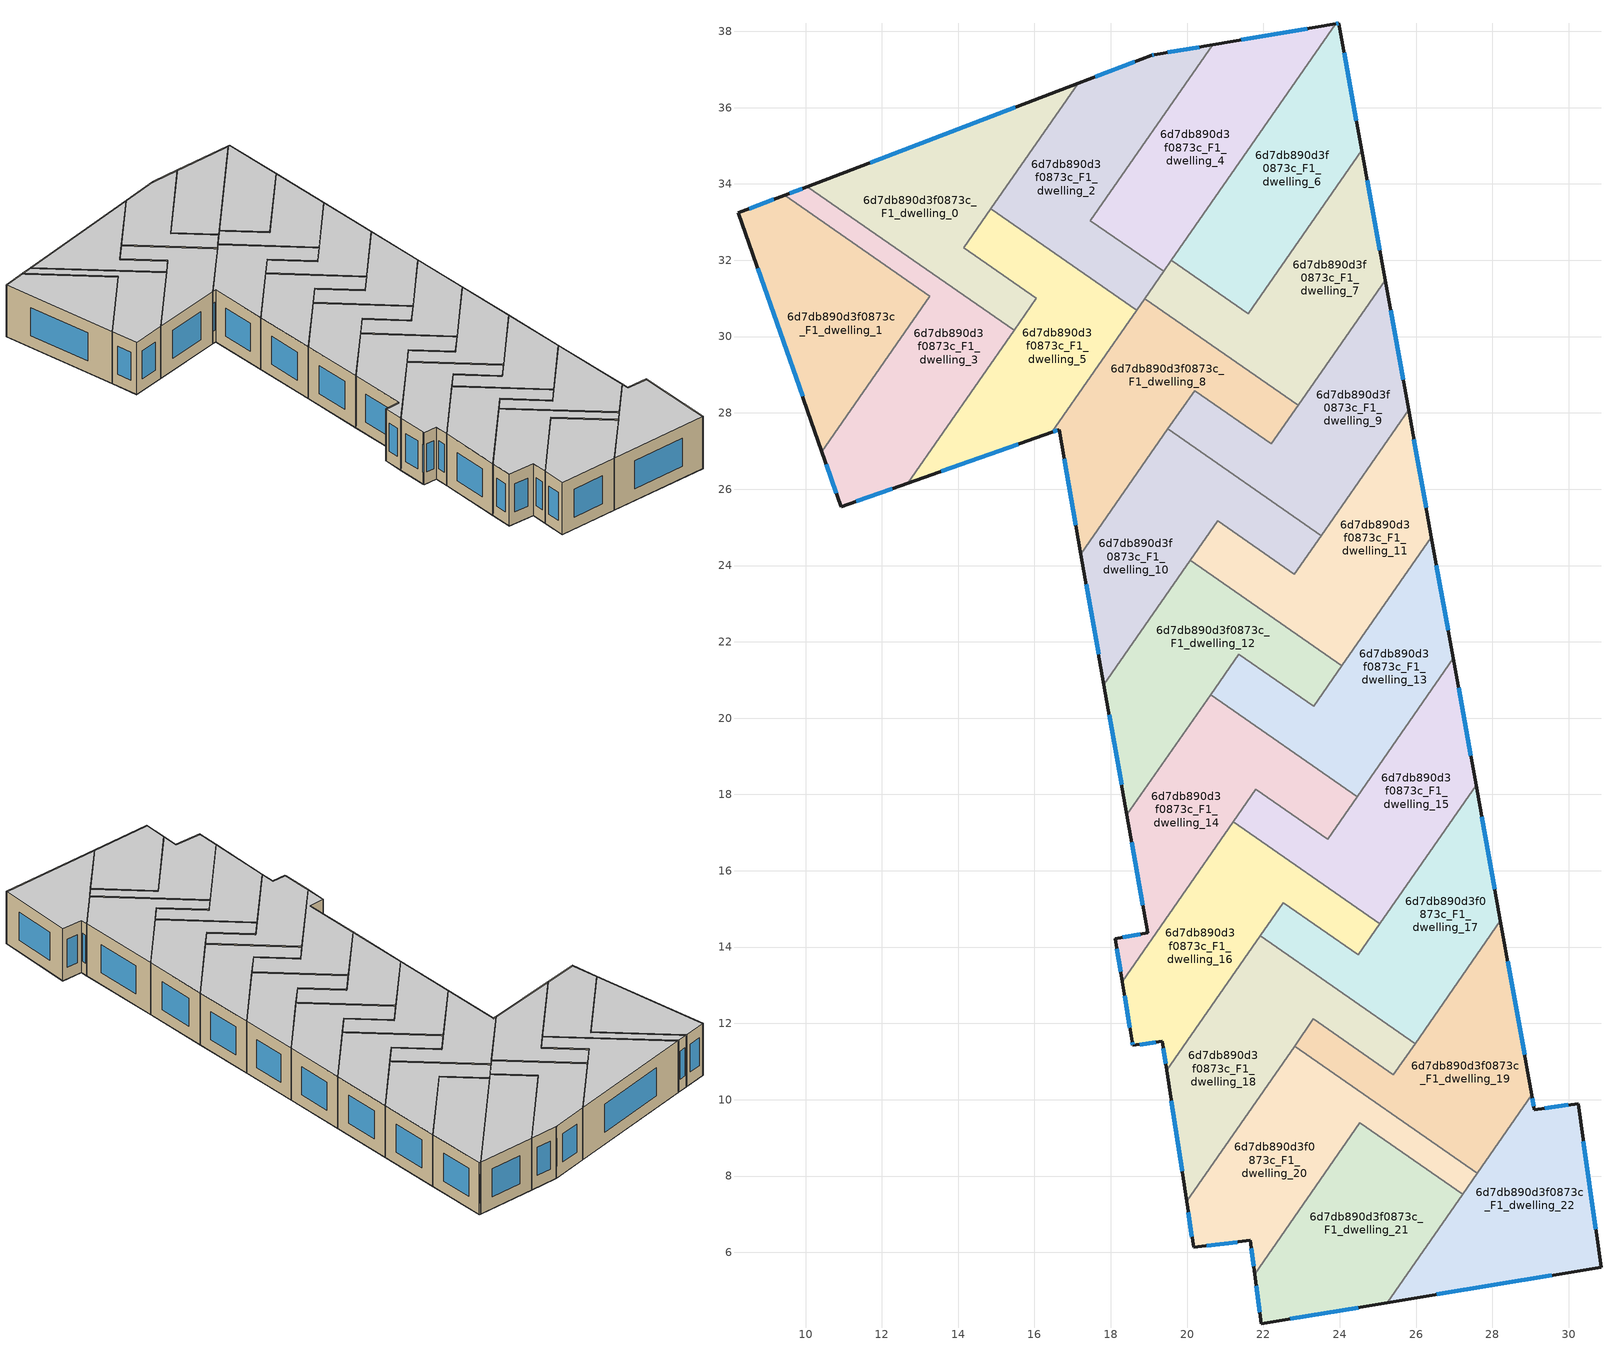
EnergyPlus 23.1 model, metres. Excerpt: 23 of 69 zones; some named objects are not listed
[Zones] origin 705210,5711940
6d7db890d3f0873c_F1_dwelling_0
 floor to 6d7db890d3f0873c_F0_dwelling_0 (EU_floor_Construction): 16.05,31 14.15,32.33 17.15,36.64 10.05,33.93 15.47,30.17 z3
 wall outside (EU_wall_Construction): 10.05,33.93 17.15,36.64 z3:6
 wall to 6d7db890d3f0873c_F1_dwelling_3 (EU_wall_Construction): 15.47,30.17 10.05,33.93 z3:6
 wall to 6d7db890d3f0873c_F1_dwelling_2 (EU_wall_Construction): 17.15,36.64 14.86,33.35 z3:6
 wall to 6d7db890d3f0873c_F1_dwelling_5 (EU_wall_Construction): 14.86,33.35 14.15,32.33 16.05,31 15.47,30.17 z3:6
 window (EU_Window_Construction): 11.69,34.56 15.5,36.01 z3.69:5.31
 ceiling to 6d7db890d3f0873c_F2_dwelling_0 (EU_floor_Construction): 17.15,36.64 14.15,32.33 16.05,31 15.47,30.17 10.05,33.93 z6
6d7db890d3f0873c_F1_dwelling_1
 floor to 6d7db890d3f0873c_F0_dwelling_1 (EU_floor_Construction): 10.43,26.98 13.26,31.05 9.45,33.7 8.24,33.24 z3
 wall outside (EU_wall_Construction): 10.43,26.98 8.24,33.24 9.45,33.7 z3:6
 wall to 6d7db890d3f0873c_F1_dwelling_3 (EU_wall_Construction): 9.45,33.7 13.26,31.05 10.43,26.98 z3:6
 window (EU_Window_Construction): 8.52,33.35 9.17,33.6 / 9.92,28.43 8.75,31.79 z3.69:5.31
 ceiling to 6d7db890d3f0873c_F2_dwelling_1 (EU_floor_Construction): 13.26,31.05 10.43,26.98 8.24,33.24 9.45,33.7 z6
6d7db890d3f0873c_F1_dwelling_10
 floor to 6d7db890d3f0873c_F0_dwelling_10 (EU_floor_Construction): 22.81,23.78 23.51,24.79 19.5,27.58 17.22,24.3 17.82,20.88 20.81,25.17 z3
 wall outside (EU_wall_Construction): 17.82,20.88 17.22,24.3 z3:6
 wall to 6d7db890d3f0873c_F1_dwelling_9 (EU_wall_Construction): 19.5,27.58 23.51,24.79 z3:6
 wall to 6d7db890d3f0873c_F1_dwelling_11 (EU_wall_Construction): 23.51,24.79 22.81,23.78 20.81,25.17 20.08,24.14 z3:6
 wall to 6d7db890d3f0873c_F1_dwelling_12 (EU_wall_Construction): 20.08,24.13 17.82,20.88 z3:6
 wall to 6d7db890d3f0873c_F1_dwelling_8 (EU_wall_Construction): 17.22,24.3 19.5,27.58 z3:6
 window (EU_Window_Construction): 17.68,21.67 17.36,23.51 z3.69:5.31
 ceiling to 6d7db890d3f0873c_F2_dwelling_10 (EU_floor_Construction): 23.51,24.79 22.81,23.78 20.81,25.17 17.82,20.88 17.22,24.3 19.5,27.58 z6
6d7db890d3f0873c_F1_dwelling_11
 floor to 6d7db890d3f0873c_F0_dwelling_11 (EU_floor_Construction): 24.06,21.37 26.4,24.75 25.8,28.08 22.81,23.78 20.81,25.17 20.08,24.13 z3
 wall outside (EU_wall_Construction): 25.8,28.08 26.4,24.75 z3:6
 wall to 6d7db890d3f0873c_F1_dwelling_12 (EU_wall_Construction): 24.06,21.37 20.08,24.13 z3:6
 wall to 6d7db890d3f0873c_F1_dwelling_13 (EU_wall_Construction): 26.4,24.75 24.06,21.37 z3:6
 wall to 6d7db890d3f0873c_F1_dwelling_9 (EU_wall_Construction): 23.51,24.79 25.8,28.08 z3:6
 window (EU_Window_Construction): 25.94,27.31 26.26,25.52 z3.69:5.31
 ceiling to 6d7db890d3f0873c_F2_dwelling_11 (EU_floor_Construction): 25.8,28.08 26.4,24.75 24.06,21.37 20.08,24.13 20.81,25.17 22.81,23.78 z6
6d7db890d3f0873c_F1_dwelling_12
 floor to 6d7db890d3f0873c_F0_dwelling_12 (EU_floor_Construction): 23.32,20.31 24.06,21.37 20.08,24.13 17.82,20.88 18.42,17.46 21.35,21.68 z3
 wall outside (EU_wall_Construction): 18.42,17.46 17.82,20.88 z3:6
 wall to 6d7db890d3f0873c_F1_dwelling_13 (EU_wall_Construction): 24.06,21.37 23.32,20.31 21.35,21.68 20.62,20.62 z3:6
 wall to 6d7db890d3f0873c_F1_dwelling_14 (EU_wall_Construction): 20.62,20.62 18.42,17.46 z3:6
 window (EU_Window_Construction): 18.28,18.25 17.96,20.09 z3.69:5.31
 ceiling to 6d7db890d3f0873c_F2_dwelling_12 (EU_floor_Construction): 24.06,21.37 23.32,20.31 21.35,21.68 18.42,17.46 17.82,20.88 20.08,24.13 z6
6d7db890d3f0873c_F1_dwelling_13
 floor to 6d7db890d3f0873c_F0_dwelling_13 (EU_floor_Construction): 24.46,17.95 26.97,21.57 26.4,24.75 23.32,20.31 21.35,21.68 20.61,20.62 z3
 wall outside (EU_wall_Construction): 26.4,24.75 26.97,21.57 z3:6
 wall to 6d7db890d3f0873c_F1_dwelling_14 (EU_wall_Construction): 24.46,17.95 20.61,20.62 z3:6
 wall to 6d7db890d3f0873c_F1_dwelling_15 (EU_wall_Construction): 26.97,21.57 24.46,17.95 z3:6
 window (EU_Window_Construction): 26.54,24.01 26.84,22.3 z3.69:5.31
 ceiling to 6d7db890d3f0873c_F2_dwelling_13 (EU_floor_Construction): 26.4,24.75 26.97,21.57 24.46,17.95 20.61,20.62 21.35,21.68 23.32,20.31 z6
6d7db890d3f0873c_F1_dwelling_14
 floor to 6d7db890d3f0873c_F0_dwelling_14 (EU_floor_Construction): 23.68,16.83 24.46,17.95 20.61,20.62 18.42,17.46 18.97,14.38 18.11,14.22 18.3,13.09 21.81,18.13 z3
 wall outside (EU_wall_Construction): 18.3,13.09 18.11,14.22 18.97,14.38 18.42,17.46 z3:6
 wall to 6d7db890d3f0873c_F1_dwelling_15 (EU_wall_Construction): 24.46,17.94 23.68,16.83 21.81,18.13 21.21,17.28 z3:6
 wall to 6d7db890d3f0873c_F1_dwelling_16 (EU_wall_Construction): 21.21,17.28 18.3,13.09 z3:6
 window (EU_Window_Construction): 18.26,13.35 18.16,13.96 / 18.31,14.26 18.77,14.34 / 18.84,15.09 18.55,16.75 z3.69:5.31
 ceiling to 6d7db890d3f0873c_F2_dwelling_14 (EU_floor_Construction): 24.46,17.95 23.68,16.83 21.81,18.13 18.3,13.09 18.11,14.22 18.97,14.38 18.42,17.46 20.61,20.62 z6
6d7db890d3f0873c_F1_dwelling_15
 floor to 6d7db890d3f0873c_F0_dwelling_15 (EU_floor_Construction): 25.05,14.61 27.57,18.24 26.97,21.57 23.68,16.83 21.81,18.13 21.21,17.28 z3
 wall outside (EU_wall_Construction): 26.97,21.57 27.57,18.24 z3:6
 wall to 6d7db890d3f0873c_F1_dwelling_16 (EU_wall_Construction): 25.05,14.61 21.21,17.28 z3:6
 wall to 6d7db890d3f0873c_F1_dwelling_17 (EU_wall_Construction): 27.57,18.24 25.05,14.61 z3:6
 window (EU_Window_Construction): 27.11,20.8 27.44,19.01 z3.69:5.31
 ceiling to 6d7db890d3f0873c_F2_dwelling_15 (EU_floor_Construction): 26.97,21.57 27.57,18.24 25.05,14.61 21.21,17.28 21.81,18.13 23.68,16.83 z6
6d7db890d3f0873c_F1_dwelling_16
 floor to 6d7db890d3f0873c_F0_dwelling_16 (EU_floor_Construction): 24.48,13.8 25.05,14.61 21.21,17.28 18.3,13.09 18.56,11.52 18.58,11.42 19.35,11.53 19.47,10.77 22.52,15.16 z3
 wall outside (EU_wall_Construction): 19.47,10.77 19.35,11.53 18.58,11.42 18.56,11.52 18.3,13.09 z3:6
 wall to 6d7db890d3f0873c_F1_dwelling_17 (EU_wall_Construction): 25.05,14.61 24.48,13.8 22.52,15.16 21.92,14.29 z3:6
 wall to 6d7db890d3f0873c_F1_dwelling_18 (EU_wall_Construction): 21.92,14.29 19.47,10.77 z3:6
 window (EU_Window_Construction): 18.5,11.89 18.36,12.73 / 19.44,10.95 19.38,11.35 / 19.18,11.5 18.76,11.45 / 18.58,11.44 18.57,11.5 z3.69:5.31
 ceiling to 6d7db890d3f0873c_F2_dwelling_16 (EU_floor_Construction): 25.05,14.61 24.48,13.8 22.52,15.16 19.47,10.77 19.35,11.53 18.58,11.42 18.56,11.52 18.3,13.09 21.21,17.28 z6
6d7db890d3f0873c_F1_dwelling_17
 floor to 6d7db890d3f0873c_F0_dwelling_17 (EU_floor_Construction): 25.97,11.47 28.21,14.69 27.57,18.24 24.48,13.8 22.52,15.16 21.92,14.29 z3
 wall outside (EU_wall_Construction): 27.57,18.24 28.21,14.69 z3:6
 wall to 6d7db890d3f0873c_F1_dwelling_18 (EU_wall_Construction): 25.97,11.47 21.92,14.29 z3:6
 wall to 6d7db890d3f0873c_F1_dwelling_19 (EU_wall_Construction): 28.21,14.69 25.97,11.47 z3:6
 window (EU_Window_Construction): 27.72,17.42 28.07,15.51 z3.69:5.31
 ceiling to 6d7db890d3f0873c_F2_dwelling_17 (EU_floor_Construction): 27.57,18.24 28.21,14.69 25.97,11.47 21.92,14.29 22.52,15.16 24.48,13.8 z6
6d7db890d3f0873c_F1_dwelling_18
 floor to 6d7db890d3f0873c_F0_dwelling_18 (EU_floor_Construction): 25.41,10.66 25.97,11.47 21.92,14.29 19.47,10.77 19.99,7.33 23.31,12.12 z3
 wall outside (EU_wall_Construction): 19.99,7.33 19.47,10.77 z3:6
 wall to 6d7db890d3f0873c_F1_dwelling_19 (EU_wall_Construction): 25.97,11.47 25.41,10.66 23.31,12.12 22.82,11.4 z3:6
 wall to 6d7db890d3f0873c_F1_dwelling_20 (EU_wall_Construction): 22.82,11.4 19.99,7.33 z3:6
 window (EU_Window_Construction): 19.87,8.13 19.59,9.97 z3.69:5.31
 ceiling to 6d7db890d3f0873c_F2_dwelling_18 (EU_floor_Construction): 25.97,11.47 25.41,10.66 23.31,12.12 19.99,7.33 19.47,10.77 21.92,14.29 z6
6d7db890d3f0873c_F1_dwelling_19
 floor to 6d7db890d3f0873c_F0_dwelling_19 (EU_floor_Construction): 27.61,8.07 29.04,10.13 28.21,14.69 25.41,10.66 23.31,12.12 22.82,11.4 z3
 wall outside (EU_wall_Construction): 28.21,14.69 29.04,10.13 z3:6
 wall to 6d7db890d3f0873c_F1_dwelling_20 (EU_wall_Construction): 27.61,8.07 22.82,11.4 z3:6
 wall to 6d7db890d3f0873c_F1_dwelling_22 (EU_wall_Construction): 29.04,10.13 27.61,8.07 z3:6
 window (EU_Window_Construction): 28.4,13.63 28.84,11.18 z3.69:5.31
 ceiling to 6d7db890d3f0873c_F2_dwelling_19 (EU_floor_Construction): 28.21,14.69 29.04,10.13 27.61,8.07 22.82,11.4 23.31,12.12 25.41,10.66 z6
6d7db890d3f0873c_F1_dwelling_2
 floor to 6d7db890d3f0873c_F0_dwelling_2 (EU_floor_Construction): 19.38,31.71 17.46,33.04 20.67,37.65 19.13,37.39 19.07,37.38 17.15,36.64 14.86,33.35 18.68,30.69 z3
 wall outside (EU_wall_Construction): 17.15,36.64 19.07,37.38 19.13,37.39 20.67,37.65 z3:6
 wall to 6d7db890d3f0873c_F1_dwelling_4 (EU_wall_Construction): 20.67,37.65 17.46,33.04 19.38,31.71 z3:6
 wall to 6d7db890d3f0873c_F1_dwelling_5 (EU_wall_Construction): 18.68,30.69 14.86,33.35 z3:6
 wall to 6d7db890d3f0873c_F1_dwelling_7 (EU_wall_Construction): 19.38,31.71 18.89,30.99 z3:6
 wall to 6d7db890d3f0873c_F1_dwelling_8 (EU_wall_Construction): 18.89,30.99 18.68,30.69 z3:6
 window (EU_Window_Construction): 19.09,37.38 19.12,37.38 / 19.49,37.45 20.31,37.59 / 17.59,36.81 18.63,37.21 z3.69:5.31
 ceiling to 6d7db890d3f0873c_F2_dwelling_2 (EU_floor_Construction): 20.67,37.65 17.46,33.04 19.38,31.71 18.68,30.69 14.86,33.35 17.15,36.64 19.07,37.38 19.13,37.39 z6
6d7db890d3f0873c_F1_dwelling_20
 floor to 6d7db890d3f0873c_F0_dwelling_20 (EU_floor_Construction): 27.22,7.52 27.61,8.07 22.82,11.4 19.99,7.33 20.17,6.13 21.66,6.31 21.77,5.43 24.53,9.39 z3
 wall outside (EU_wall_Construction): 21.77,5.43 21.66,6.31 20.17,6.13 19.99,7.33 z3:6
 wall to 6d7db890d3f0873c_F1_dwelling_21 (EU_wall_Construction): 27.22,7.52 24.53,9.39 21.77,5.43 z3:6
 wall to 6d7db890d3f0873c_F1_dwelling_22 (EU_wall_Construction): 27.61,8.07 27.22,7.52 z3:6
 window (EU_Window_Construction): 20.13,6.41 20.03,7.05 / 21.75,5.63 21.68,6.11 / 21.31,6.27 20.51,6.17 z3.69:5.31
 ceiling to 6d7db890d3f0873c_F2_dwelling_20 (EU_floor_Construction): 27.61,8.07 27.22,7.52 24.53,9.39 21.77,5.43 21.66,6.31 20.17,6.13 19.99,7.33 22.82,11.4 z6
6d7db890d3f0873c_F1_dwelling_21
 floor to 6d7db890d3f0873c_F0_dwelling_21 (EU_floor_Construction): 25.25,4.68 27.22,7.52 24.53,9.39 21.77,5.43 21.94,4.13 z3
 wall outside (EU_wall_Construction): 25.25,4.68 21.94,4.13 21.77,5.43 z3:6
 wall to 6d7db890d3f0873c_F1_dwelling_22 (EU_wall_Construction): 27.22,7.52 25.25,4.68 z3:6
 window (EU_Window_Construction): 21.9,4.43 21.81,5.13 / 24.48,4.55 22.71,4.26 z3.69:5.31
 ceiling to 6d7db890d3f0873c_F2_dwelling_21 (EU_floor_Construction): 27.22,7.52 25.25,4.68 21.94,4.13 21.77,5.43 24.53,9.39 z6
6d7db890d3f0873c_F1_dwelling_22
 floor to 6d7db890d3f0873c_F0_dwelling_22 (EU_floor_Construction): 30.85,5.61 30.25,9.9 29.1,9.74 29.04,10.13 25.25,4.68 z3
 wall outside (EU_wall_Construction): 29.04,10.13 29.1,9.74 30.25,9.9 30.85,5.61 25.25,4.68 z3:6
 window (EU_Window_Construction): 29.55,5.4 26.54,4.9 / 29.05,10.04 29.09,9.83 / 29.37,9.78 29.99,9.86 / 30.39,8.91 30.71,6.61 z3.69:5.31
 ceiling to 6d7db890d3f0873c_F2_dwelling_22 (EU_floor_Construction): 30.25,9.9 30.85,5.61 25.25,4.68 29.04,10.13 29.1,9.74 z6
6d7db890d3f0873c_F1_dwelling_3
 floor to 6d7db890d3f0873c_F0_dwelling_3 (EU_floor_Construction): 12.68,26.16 15.47,30.17 10.05,33.93 9.45,33.7 13.26,31.05 10.43,26.98 10.92,25.57 10.93,25.54 z3
 wall outside (EU_wall_Construction): 12.68,26.16 10.93,25.54 10.92,25.57 10.43,26.98 / 9.45,33.7 10.05,33.93 z3:6
 wall to 6d7db890d3f0873c_F1_dwelling_5 (EU_wall_Construction): 15.47,30.17 12.68,26.16 z3:6
 window (EU_Window_Construction): 12.28,26.02 11.34,25.69 / 10.81,25.9 10.54,26.66 / 9.59,33.76 9.91,33.88 z3.69:5.31
 ceiling to 6d7db890d3f0873c_F2_dwelling_3 (EU_floor_Construction): 13.26,31.05 9.45,33.7 10.05,33.93 15.47,30.17 12.68,26.16 10.93,25.54 10.92,25.57 10.43,26.98 z6
6d7db890d3f0873c_F1_dwelling_4
 floor to 6d7db890d3f0873c_F0_dwelling_4 (EU_floor_Construction): 19.38,31.71 23.9,38.2 20.67,37.65 17.46,33.04 z3
 wall outside (EU_wall_Construction): 20.67,37.65 23.9,38.2 z3:6
 wall to 6d7db890d3f0873c_F1_dwelling_6 (EU_wall_Construction): 23.9,38.2 19.58,32 z3:6
 wall to 6d7db890d3f0873c_F1_dwelling_7 (EU_wall_Construction): 19.58,32 19.38,31.71 z3:6
 window (EU_Window_Construction): 21.41,37.78 23.15,38.07 z3.69:5.31
 ceiling to 6d7db890d3f0873c_F2_dwelling_4 (EU_floor_Construction): 23.9,38.2 19.38,31.71 17.46,33.04 20.67,37.65 z6
6d7db890d3f0873c_F1_dwelling_5
 floor to 6d7db890d3f0873c_F0_dwelling_5 (EU_floor_Construction): 16.45,27.49 18.68,30.69 14.86,33.35 14.15,32.33 16.05,31 12.68,26.16 z3
 wall outside (EU_wall_Construction): 16.45,27.49 12.68,26.16 z3:6
 wall to 6d7db890d3f0873c_F1_dwelling_8 (EU_wall_Construction): 18.68,30.69 16.45,27.49 z3:6
 window (EU_Window_Construction): 15.58,27.18 13.55,26.47 z3.69:5.31
 ceiling to 6d7db890d3f0873c_F2_dwelling_5 (EU_floor_Construction): 18.68,30.69 16.45,27.49 12.68,26.16 16.05,31 14.15,32.33 14.86,33.35 z6
6d7db890d3f0873c_F1_dwelling_6
 floor to 6d7db890d3f0873c_F0_dwelling_6 (EU_floor_Construction): 21.6,30.6 24.58,34.89 23.98,38.21 23.9,38.2 19.58,32 z3
 wall outside (EU_wall_Construction): 23.9,38.2 23.98,38.21 24.58,34.89 z3:6
 wall to 6d7db890d3f0873c_F1_dwelling_7 (EU_wall_Construction): 24.58,34.89 21.6,30.6 19.58,32 z3:6
 window (EU_Window_Construction): 24.12,37.44 24.44,35.66 / 23.91,38.2 23.96,38.21 z3.69:5.31
 ceiling to 6d7db890d3f0873c_F2_dwelling_6 (EU_floor_Construction): 23.98,38.21 24.58,34.89 21.6,30.6 19.58,32 23.9,38.2 z6
6d7db890d3f0873c_F1_dwelling_7
 floor to 6d7db890d3f0873c_F0_dwelling_7 (EU_floor_Construction): 22.91,28.2 25.19,31.48 24.58,34.89 21.6,30.6 19.58,32 18.89,30.99 z3
 wall outside (EU_wall_Construction): 24.58,34.89 25.19,31.48 z3:6
 wall to 6d7db890d3f0873c_F1_dwelling_8 (EU_wall_Construction): 22.91,28.2 18.89,30.99 z3:6
 wall to 6d7db890d3f0873c_F1_dwelling_9 (EU_wall_Construction): 25.19,31.48 22.91,28.2 z3:6
 window (EU_Window_Construction): 24.72,34.1 25.05,32.27 z3.69:5.31
 ceiling to 6d7db890d3f0873c_F2_dwelling_7 (EU_floor_Construction): 24.58,34.89 25.19,31.48 22.91,28.2 18.89,30.99 19.58,32 21.6,30.6 z6
6d7db890d3f0873c_F1_dwelling_8
 floor to 6d7db890d3f0873c_F0_dwelling_8 (EU_floor_Construction): 22.21,27.19 22.91,28.2 18.89,30.99 16.45,27.49 16.64,27.56 17.22,24.3 20.2,28.58 z3
 wall outside (EU_wall_Construction): 17.22,24.3 16.64,27.56 16.45,27.49 z3:6
 wall to 6d7db890d3f0873c_F1_dwelling_9 (EU_wall_Construction): 22.91,28.19 22.21,27.19 20.2,28.58 19.5,27.58 z3:6
 window (EU_Window_Construction): 17.08,25.05 16.78,26.8 / 16.6,27.54 16.5,27.5 z3.69:5.31
 ceiling to 6d7db890d3f0873c_F2_dwelling_8 (EU_floor_Construction): 22.91,28.2 22.21,27.19 20.2,28.58 17.22,24.3 16.64,27.56 16.45,27.49 18.89,30.99 z6
6d7db890d3f0873c_F1_dwelling_9
 floor to 6d7db890d3f0873c_F0_dwelling_9 (EU_floor_Construction): 23.51,24.79 25.8,28.08 25.19,31.48 22.21,27.19 20.2,28.58 19.5,27.58 z3
 wall outside (EU_wall_Construction): 25.19,31.48 25.8,28.08 z3:6
 window (EU_Window_Construction): 25.33,30.69 25.66,28.87 z3.69:5.31
 ceiling to 6d7db890d3f0873c_F2_dwelling_9 (EU_floor_Construction): 25.19,31.48 25.8,28.08 23.51,24.79 19.5,27.58 20.2,28.58 22.21,27.19 z6
[Building]
EU S2 Campaign: North Axis=0; Terrain=City; Solar Distribution=FullExterior
[Site:Location]
London: Latitude=51.5; Longitude=-0.5; Time Zone=0; Elevation=25
[SizingPeriod:WeatherFileDays]
AnnualSizingPeriod: Begin Month=1; Begin Day of Month=1; End Month=12; End Day of Month=31; Day of Week for Start Day=Monday; Use Weather File Daylight Saving Period=No; Use Weather File Rain and Snow Indicators=No
[MATERIAL]
EU_InternalMass_Material: Roughness=MediumRough; Thickness=0.1; Conductivity=1; Density=1800; Specific Heat=900; Thermal Absorptance=0.9; Solar Absorptance=0.7; Visible Absorptance=0.7
[MATERIAL:NOMASS] Roughness=MediumRough; Thermal Absorptance=0.9; Solar Absorptance=0.7; Visible Absorptance=0.7
Name | Thermal Resistance
EU_wall_NoMass | 0.635353
EU_floor_NoMass | 1.96382
[WINDOWMATERIAL:SIMPLEGLAZINGSYSTEM]
EU_Window_SimpleGlazing: UFactor=2.96269; Solar Heat Gain Coefficient=0.76; Visible Transmittance=0.76
[CONSTRUCTION]
EU_wall_Construction: EU_wall_NoMass
EU_floor_Construction: EU_floor_NoMass
EU_InternalMass_Construction: EU_InternalMass_Material
EU_Window_Construction: EU_Window_SimpleGlazing
[ZONE] Type=1; Multiplier=1; Ceiling Height=autocalculate; Floor Area=autocalculate; Part of Total Floor Area=Yes
Name | Volume
6d7db890d3f0873c_F1_dwelling_0; 6d7db890d3f0873c_F1_dwelling_4 | 47.3708
6d7db890d3f0873c_F1_dwelling_1; 6d7db890d3f0873c_F1_dwelling_7 | 47.3687
6d7db890d3f0873c_F1_dwelling_10 | 47.384
6d7db890d3f0873c_F1_dwelling_11 | 47.3767
6d7db890d3f0873c_F1_dwelling_12 | 47.3723
6d7db890d3f0873c_F1_dwelling_13 | 47.3672
6d7db890d3f0873c_F1_dwelling_14 | 47.376
6d7db890d3f0873c_F1_dwelling_15 | 47.3936
6d7db890d3f0873c_F1_dwelling_16 | 47.3716
6d7db890d3f0873c_F1_dwelling_17; 6d7db890d3f0873c_F1_dwelling_19; 6d7db890d3f0873c_F1_dwelling_3 | 47.3804
6d7db890d3f0873c_F1_dwelling_18 | 47.3628
6d7db890d3f0873c_F1_dwelling_2 | 47.3796
6d7db890d3f0873c_F1_dwelling_20 | 47.3752
6d7db890d3f0873c_F1_dwelling_21 | 47.3701
6d7db890d3f0873c_F1_dwelling_22 | 47.3694
6d7db890d3f0873c_F1_dwelling_5 | 47.3782
6d7db890d3f0873c_F1_dwelling_6 | 47.3862
6d7db890d3f0873c_F1_dwelling_8 | 47.3745
6d7db890d3f0873c_F1_dwelling_9 | 47.3657
[INTERNALMASS] Construction=EU_InternalMass_Construction
Name | Zone or ZoneList | Surface Area
6d7db890d3f0873c_F1_dwelling_0_EU_InternalMass | 6d7db890d3f0873c_F1_dwelling_0 | 15.7893
6d7db890d3f0873c_F1_dwelling_1_EU_InternalMass | 6d7db890d3f0873c_F1_dwelling_1 | 15.7916
6d7db890d3f0873c_F1_dwelling_2_EU_InternalMass | 6d7db890d3f0873c_F1_dwelling_2 | 15.793
6d7db890d3f0873c_F1_dwelling_3_EU_InternalMass | 6d7db890d3f0873c_F1_dwelling_3 | 15.7938
6d7db890d3f0873c_F1_dwelling_4_EU_InternalMass | 6d7db890d3f0873c_F1_dwelling_4 | 15.7908
6d7db890d3f0873c_F1_dwelling_5_EU_InternalMass | 6d7db890d3f0873c_F1_dwelling_5 | 15.7927
6d7db890d3f0873c_F1_dwelling_6_EU_InternalMass | 6d7db890d3f0873c_F1_dwelling_6 | 15.7952
6d7db890d3f0873c_F1_dwelling_7_EU_InternalMass | 6d7db890d3f0873c_F1_dwelling_7 | 15.7884
6d7db890d3f0873c_F1_dwelling_8_EU_InternalMass | 6d7db890d3f0873c_F1_dwelling_8 | 15.7917
6d7db890d3f0873c_F1_dwelling_9_EU_InternalMass | 6d7db890d3f0873c_F1_dwelling_9 | 15.7884
6d7db890d3f0873c_F1_dwelling_10_EU_InternalMass | 6d7db890d3f0873c_F1_dwelling_10 | 15.7955
6d7db890d3f0873c_F1_dwelling_11_EU_InternalMass | 6d7db890d3f0873c_F1_dwelling_11 | 15.7928
6d7db890d3f0873c_F1_dwelling_12_EU_InternalMass | 6d7db890d3f0873c_F1_dwelling_12 | 15.7924
6d7db890d3f0873c_F1_dwelling_13_EU_InternalMass | 6d7db890d3f0873c_F1_dwelling_13 | 15.7906
6d7db890d3f0873c_F1_dwelling_14_EU_InternalMass | 6d7db890d3f0873c_F1_dwelling_14 | 15.7917
6d7db890d3f0873c_F1_dwelling_15_EU_InternalMass | 6d7db890d3f0873c_F1_dwelling_15 | 15.7973
6d7db890d3f0873c_F1_dwelling_16_EU_InternalMass | 6d7db890d3f0873c_F1_dwelling_16 | 15.7906
6d7db890d3f0873c_F1_dwelling_17_EU_InternalMass | 6d7db890d3f0873c_F1_dwelling_17 | 15.7934
6d7db890d3f0873c_F1_dwelling_18_EU_InternalMass | 6d7db890d3f0873c_F1_dwelling_18 | 15.7897
6d7db890d3f0873c_F1_dwelling_19_EU_InternalMass | 6d7db890d3f0873c_F1_dwelling_19 | 15.7941
6d7db890d3f0873c_F1_dwelling_20_EU_InternalMass | 6d7db890d3f0873c_F1_dwelling_20 | 15.7919
6d7db890d3f0873c_F1_dwelling_21_EU_InternalMass | 6d7db890d3f0873c_F1_dwelling_21 | 15.7893
6d7db890d3f0873c_F1_dwelling_22_EU_InternalMass | 6d7db890d3f0873c_F1_dwelling_22 | 15.7899
[OTHEREQUIPMENT] Fuel Type=Electricity; Design Level Calculation Method=Watts/Area; Power per Zone Floor Area=1; Fraction Latent=0; Fraction Radiant=0; Fraction Lost=0; Carbon Dioxide Generation Rate=0; EndUse Subcategory=EU_Step8_InternalGains
Name | Zone or ZoneList or Space or SpaceList | Schedule
EU_Step8_InternalGain_6d7db890d3f0873c_F1_dwelling_0_f000 | 6d7db890d3f0873c_F1_dwelling_0 | EU_Step8_GainSchedule_6d7db890d3f0873c_F1_dwelling_0_f000
EU_Step8_InternalGain_6d7db890d3f0873c_F1_dwelling_1_f000 | 6d7db890d3f0873c_F1_dwelling_1 | EU_Step8_GainSchedule_6d7db890d3f0873c_F1_dwelling_1_f000
EU_Step8_InternalGain_6d7db890d3f0873c_F1_dwelling_2_f000 | 6d7db890d3f0873c_F1_dwelling_2 | EU_Step8_GainSchedule_6d7db890d3f0873c_F1_dwelling_2_f000
EU_Step8_InternalGain_6d7db890d3f0873c_F1_dwelling_3_f000 | 6d7db890d3f0873c_F1_dwelling_3 | EU_Step8_GainSchedule_6d7db890d3f0873c_F1_dwelling_3_f000
EU_Step8_InternalGain_6d7db890d3f0873c_F1_dwelling_4_f000 | 6d7db890d3f0873c_F1_dwelling_4 | EU_Step8_GainSchedule_6d7db890d3f0873c_F1_dwelling_4_f000
EU_Step8_InternalGain_6d7db890d3f0873c_F1_dwelling_5_f000 | 6d7db890d3f0873c_F1_dwelling_5 | EU_Step8_GainSchedule_6d7db890d3f0873c_F1_dwelling_5_f000
EU_Step8_InternalGain_6d7db890d3f0873c_F1_dwelling_6_f000 | 6d7db890d3f0873c_F1_dwelling_6 | EU_Step8_GainSchedule_6d7db890d3f0873c_F1_dwelling_6_f000
EU_Step8_InternalGain_6d7db890d3f0873c_F1_dwelling_7_f000 | 6d7db890d3f0873c_F1_dwelling_7 | EU_Step8_GainSchedule_6d7db890d3f0873c_F1_dwelling_7_f000
EU_Step8_InternalGain_6d7db890d3f0873c_F1_dwelling_8_f000 | 6d7db890d3f0873c_F1_dwelling_8 | EU_Step8_GainSchedule_6d7db890d3f0873c_F1_dwelling_8_f000
EU_Step8_InternalGain_6d7db890d3f0873c_F1_dwelling_9_f000 | 6d7db890d3f0873c_F1_dwelling_9 | EU_Step8_GainSchedule_6d7db890d3f0873c_F1_dwelling_9_f000
EU_Step8_InternalGain_6d7db890d3f0873c_F1_dwelling_10_f000 | 6d7db890d3f0873c_F1_dwelling_10 | EU_Step8_GainSchedule_6d7db890d3f0873c_F1_dwelling_10_f000
EU_Step8_InternalGain_6d7db890d3f0873c_F1_dwelling_11_f000 | 6d7db890d3f0873c_F1_dwelling_11 | EU_Step8_GainSchedule_6d7db890d3f0873c_F1_dwelling_11_f000
EU_Step8_InternalGain_6d7db890d3f0873c_F1_dwelling_12_f000 | 6d7db890d3f0873c_F1_dwelling_12 | EU_Step8_GainSchedule_6d7db890d3f0873c_F1_dwelling_12_f000
EU_Step8_InternalGain_6d7db890d3f0873c_F1_dwelling_13_f000 | 6d7db890d3f0873c_F1_dwelling_13 | EU_Step8_GainSchedule_6d7db890d3f0873c_F1_dwelling_13_f000
EU_Step8_InternalGain_6d7db890d3f0873c_F1_dwelling_14_f000 | 6d7db890d3f0873c_F1_dwelling_14 | EU_Step8_GainSchedule_6d7db890d3f0873c_F1_dwelling_14_f000
EU_Step8_InternalGain_6d7db890d3f0873c_F1_dwelling_15_f000 | 6d7db890d3f0873c_F1_dwelling_15 | EU_Step8_GainSchedule_6d7db890d3f0873c_F1_dwelling_15_f000
EU_Step8_InternalGain_6d7db890d3f0873c_F1_dwelling_16_f000 | 6d7db890d3f0873c_F1_dwelling_16 | EU_Step8_GainSchedule_6d7db890d3f0873c_F1_dwelling_16_f000
EU_Step8_InternalGain_6d7db890d3f0873c_F1_dwelling_17_f000 | 6d7db890d3f0873c_F1_dwelling_17 | EU_Step8_GainSchedule_6d7db890d3f0873c_F1_dwelling_17_f000
EU_Step8_InternalGain_6d7db890d3f0873c_F1_dwelling_18_f000 | 6d7db890d3f0873c_F1_dwelling_18 | EU_Step8_GainSchedule_6d7db890d3f0873c_F1_dwelling_18_f000
EU_Step8_InternalGain_6d7db890d3f0873c_F1_dwelling_19_f000 | 6d7db890d3f0873c_F1_dwelling_19 | EU_Step8_GainSchedule_6d7db890d3f0873c_F1_dwelling_19_f000
EU_Step8_InternalGain_6d7db890d3f0873c_F1_dwelling_20_f000 | 6d7db890d3f0873c_F1_dwelling_20 | EU_Step8_GainSchedule_6d7db890d3f0873c_F1_dwelling_20_f000
EU_Step8_InternalGain_6d7db890d3f0873c_F1_dwelling_21_f000 | 6d7db890d3f0873c_F1_dwelling_21 | EU_Step8_GainSchedule_6d7db890d3f0873c_F1_dwelling_21_f000
EU_Step8_InternalGain_6d7db890d3f0873c_F1_dwelling_22_f000 | 6d7db890d3f0873c_F1_dwelling_22 | EU_Step8_GainSchedule_6d7db890d3f0873c_F1_dwelling_22_f000
[ZONEVENTILATION:DESIGNFLOWRATE] Schedule=EU_AlwaysOn; Design Flow Rate Calculation Method=AirChanges/Hour; Air Changes per Hour=0.555504; Ventilation Type=Natural; Fan Pressure Rise=0; Fan Total Efficiency=1; Constant Term Coefficient=1; Temperature Term Coefficient=0; Velocity Term Coefficient=0; Velocity Squared Term Coefficient=0; Minimum Indoor Temperature=-100; Maximum Indoor Temperature=100; Delta Temperature=-100; Minimum Outdoor Temperature=-100; Maximum Outdoor Temperature=100; Maximum Wind Speed=40
Name | Zone or ZoneList or Space or SpaceList
EU_ConstantAir_6d7db890d3f0873c_F1_dwelling_0 | 6d7db890d3f0873c_F1_dwelling_0
EU_ConstantAir_6d7db890d3f0873c_F1_dwelling_1 | 6d7db890d3f0873c_F1_dwelling_1
EU_ConstantAir_6d7db890d3f0873c_F1_dwelling_2 | 6d7db890d3f0873c_F1_dwelling_2
EU_ConstantAir_6d7db890d3f0873c_F1_dwelling_3 | 6d7db890d3f0873c_F1_dwelling_3
EU_ConstantAir_6d7db890d3f0873c_F1_dwelling_4 | 6d7db890d3f0873c_F1_dwelling_4
EU_ConstantAir_6d7db890d3f0873c_F1_dwelling_5 | 6d7db890d3f0873c_F1_dwelling_5
EU_ConstantAir_6d7db890d3f0873c_F1_dwelling_6 | 6d7db890d3f0873c_F1_dwelling_6
EU_ConstantAir_6d7db890d3f0873c_F1_dwelling_7 | 6d7db890d3f0873c_F1_dwelling_7
EU_ConstantAir_6d7db890d3f0873c_F1_dwelling_8 | 6d7db890d3f0873c_F1_dwelling_8
EU_ConstantAir_6d7db890d3f0873c_F1_dwelling_9 | 6d7db890d3f0873c_F1_dwelling_9
EU_ConstantAir_6d7db890d3f0873c_F1_dwelling_10 | 6d7db890d3f0873c_F1_dwelling_10
EU_ConstantAir_6d7db890d3f0873c_F1_dwelling_11 | 6d7db890d3f0873c_F1_dwelling_11
EU_ConstantAir_6d7db890d3f0873c_F1_dwelling_12 | 6d7db890d3f0873c_F1_dwelling_12
EU_ConstantAir_6d7db890d3f0873c_F1_dwelling_13 | 6d7db890d3f0873c_F1_dwelling_13
EU_ConstantAir_6d7db890d3f0873c_F1_dwelling_14 | 6d7db890d3f0873c_F1_dwelling_14
EU_ConstantAir_6d7db890d3f0873c_F1_dwelling_15 | 6d7db890d3f0873c_F1_dwelling_15
EU_ConstantAir_6d7db890d3f0873c_F1_dwelling_16 | 6d7db890d3f0873c_F1_dwelling_16
EU_ConstantAir_6d7db890d3f0873c_F1_dwelling_17 | 6d7db890d3f0873c_F1_dwelling_17
EU_ConstantAir_6d7db890d3f0873c_F1_dwelling_18 | 6d7db890d3f0873c_F1_dwelling_18
EU_ConstantAir_6d7db890d3f0873c_F1_dwelling_19 | 6d7db890d3f0873c_F1_dwelling_19
EU_ConstantAir_6d7db890d3f0873c_F1_dwelling_20 | 6d7db890d3f0873c_F1_dwelling_20
EU_ConstantAir_6d7db890d3f0873c_F1_dwelling_21 | 6d7db890d3f0873c_F1_dwelling_21
EU_ConstantAir_6d7db890d3f0873c_F1_dwelling_22 | 6d7db890d3f0873c_F1_dwelling_22
[HVACTEMPLATE:ZONE:IDEALLOADSAIRSYSTEM] System Availability Schedule=EU_AlwaysOn; Maximum Heating Supply Air Temperature=50; Minimum Cooling Supply Air Temperature=13; Maximum Heating Supply Air Humidity Ratio=0.0156; Minimum Cooling Supply Air Humidity Ratio=0.0077; Heating Limit=NoLimit; Cooling Limit=NoLimit; Heating Availability Schedule=EU_AlwaysOn; Cooling Availability Schedule=EU_CoolingOff; Dehumidification Control Type=ConstantSensibleHeatRatio; Cooling Sensible Heat Ratio=0.7; Dehumidification Setpoint=60; Humidification Control Type=None; Humidification Setpoint=30; Outdoor Air Method=None; Outdoor Air Flow Rate per Person=0.00944; Outdoor Air Flow Rate per Zone Floor Area=0; Outdoor Air Flow Rate per Zone=0; Demand Controlled Ventilation Type=None; Outdoor Air Economizer Type=NoEconomizer; Heat Recovery Type=None; Sensible Heat Recovery Effectiveness=0.7; Latent Heat Recovery Effectiveness=0.65
Name | Template Thermostat
6d7db890d3f0873c_F1_dwelling_0 | EU_HeatOnly_6d7db890d3f0873c_F1_dwelling_0
6d7db890d3f0873c_F1_dwelling_1 | EU_HeatOnly_6d7db890d3f0873c_F1_dwelling_1
6d7db890d3f0873c_F1_dwelling_2 | EU_HeatOnly_6d7db890d3f0873c_F1_dwelling_2
6d7db890d3f0873c_F1_dwelling_3 | EU_HeatOnly_6d7db890d3f0873c_F1_dwelling_3
6d7db890d3f0873c_F1_dwelling_4 | EU_HeatOnly_6d7db890d3f0873c_F1_dwelling_4
6d7db890d3f0873c_F1_dwelling_5 | EU_HeatOnly_6d7db890d3f0873c_F1_dwelling_5
6d7db890d3f0873c_F1_dwelling_6 | EU_HeatOnly_6d7db890d3f0873c_F1_dwelling_6
6d7db890d3f0873c_F1_dwelling_7 | EU_HeatOnly_6d7db890d3f0873c_F1_dwelling_7
6d7db890d3f0873c_F1_dwelling_8 | EU_HeatOnly_6d7db890d3f0873c_F1_dwelling_8
6d7db890d3f0873c_F1_dwelling_9 | EU_HeatOnly_6d7db890d3f0873c_F1_dwelling_9
6d7db890d3f0873c_F1_dwelling_10 | EU_HeatOnly_6d7db890d3f0873c_F1_dwelling_10
6d7db890d3f0873c_F1_dwelling_11 | EU_HeatOnly_6d7db890d3f0873c_F1_dwelling_11
6d7db890d3f0873c_F1_dwelling_12 | EU_HeatOnly_6d7db890d3f0873c_F1_dwelling_12
6d7db890d3f0873c_F1_dwelling_13 | EU_HeatOnly_6d7db890d3f0873c_F1_dwelling_13
6d7db890d3f0873c_F1_dwelling_14 | EU_HeatOnly_6d7db890d3f0873c_F1_dwelling_14
6d7db890d3f0873c_F1_dwelling_15 | EU_HeatOnly_6d7db890d3f0873c_F1_dwelling_15
6d7db890d3f0873c_F1_dwelling_16 | EU_HeatOnly_6d7db890d3f0873c_F1_dwelling_16
6d7db890d3f0873c_F1_dwelling_17 | EU_HeatOnly_6d7db890d3f0873c_F1_dwelling_17
6d7db890d3f0873c_F1_dwelling_18 | EU_HeatOnly_6d7db890d3f0873c_F1_dwelling_18
6d7db890d3f0873c_F1_dwelling_19 | EU_HeatOnly_6d7db890d3f0873c_F1_dwelling_19
6d7db890d3f0873c_F1_dwelling_20 | EU_HeatOnly_6d7db890d3f0873c_F1_dwelling_20
6d7db890d3f0873c_F1_dwelling_21 | EU_HeatOnly_6d7db890d3f0873c_F1_dwelling_21
6d7db890d3f0873c_F1_dwelling_22 | EU_HeatOnly_6d7db890d3f0873c_F1_dwelling_22
[SIZING:ZONE] Zone Cooling Design Supply Air Temperature Input Method=SupplyAirTemperature; Zone Cooling Design Supply Air Temperature=13; Zone Heating Design Supply Air Temperature Input Method=SupplyAirTemperature; Zone Heating Design Supply Air Temperature=50; Zone Cooling Design Supply Air Humidity Ratio=0.008; Zone Heating Design Supply Air Humidity Ratio=0.008; Cooling Design Air Flow Method=DesignDay; Cooling Design Air Flow Rate=0; Cooling Minimum Air Flow per Zone Floor Area=0.000762; Cooling Minimum Air Flow=0; Cooling Minimum Air Flow Fraction=0.2; Heating Design Air Flow Method=DesignDay; Heating Design Air Flow Rate=0; Heating Maximum Air Flow per Zone Floor Area=0.002032; Heating Maximum Air Flow=0.141576; Heating Maximum Air Flow Fraction=0.3; Account for Dedicated Outdoor Air System=No; Dedicated Outdoor Air System Control Strategy=NeutralSupplyAir; Dedicated Outdoor Air Low Setpoint Temperature for Design=autosize; Dedicated Outdoor Air High Setpoint Temperature for Design=autosize; Zone Load Sizing Method=Sensible Load Only No Latent Load; Zone Latent Cooling Design Supply Air Humidity Ratio Input Method=HumidityRatioDifference; Zone Cooling Design Supply Air Humidity Ratio Difference=0.005; Zone Latent Heating Design Supply Air Humidity Ratio Input Method=HumidityRatioDifference; Zone Humidification Design Supply Air Humidity Ratio Difference=0.005
6d7db890d3f0873c_F1_dwelling_0; 6d7db890d3f0873c_F1_dwelling_1; 6d7db890d3f0873c_F1_dwelling_2; 6d7db890d3f0873c_F1_dwelling_3; 6d7db890d3f0873c_F1_dwelling_4; 6d7db890d3f0873c_F1_dwelling_5; 6d7db890d3f0873c_F1_dwelling_6; 6d7db890d3f0873c_F1_dwelling_7; 6d7db890d3f0873c_F1_dwelling_8; 6d7db890d3f0873c_F1_dwelling_9; 6d7db890d3f0873c_F1_dwelling_10; 6d7db890d3f0873c_F1_dwelling_11; 6d7db890d3f0873c_F1_dwelling_12; 6d7db890d3f0873c_F1_dwelling_13; 6d7db890d3f0873c_F1_dwelling_14; 6d7db890d3f0873c_F1_dwelling_15; 6d7db890d3f0873c_F1_dwelling_16; 6d7db890d3f0873c_F1_dwelling_17; 6d7db890d3f0873c_F1_dwelling_18; 6d7db890d3f0873c_F1_dwelling_19; 6d7db890d3f0873c_F1_dwelling_20; 6d7db890d3f0873c_F1_dwelling_21; 6d7db890d3f0873c_F1_dwelling_22
[SCHEDULE:CONSTANT]
Name | Hourly Value
EU_AlwaysOn | 1
EU_CoolingOff | 0
[SCHEDULE:FILE] Column Number=1; Rows to Skip at Top=0; Number of Hours of Data=8760; Column Separator=Comma; Interpolate to Timestep=No; Minutes per Item=60; Adjust Schedule for Daylight Savings=Yes
Name | File
EU_Step8_GainSchedule_6d7db890d3f0873c_F1_dwelling_0_f000 | ../../schedules/6d7db890d3f0873c/6d7db890d3f0873c_F1_dwelling_0_f000_gain.csv
EU_Step8_GainSchedule_6d7db890d3f0873c_F1_dwelling_1_f000 | ../../schedules/6d7db890d3f0873c/6d7db890d3f0873c_F1_dwelling_1_f000_gain.csv
EU_Step8_GainSchedule_6d7db890d3f0873c_F1_dwelling_2_f000 | ../../schedules/6d7db890d3f0873c/6d7db890d3f0873c_F1_dwelling_2_f000_gain.csv
EU_Step8_GainSchedule_6d7db890d3f0873c_F1_dwelling_3_f000 | ../../schedules/6d7db890d3f0873c/6d7db890d3f0873c_F1_dwelling_3_f000_gain.csv
EU_Step8_GainSchedule_6d7db890d3f0873c_F1_dwelling_4_f000 | ../../schedules/6d7db890d3f0873c/6d7db890d3f0873c_F1_dwelling_4_f000_gain.csv
EU_Step8_GainSchedule_6d7db890d3f0873c_F1_dwelling_5_f000 | ../../schedules/6d7db890d3f0873c/6d7db890d3f0873c_F1_dwelling_5_f000_gain.csv
EU_Step8_GainSchedule_6d7db890d3f0873c_F1_dwelling_6_f000 | ../../schedules/6d7db890d3f0873c/6d7db890d3f0873c_F1_dwelling_6_f000_gain.csv
EU_Step8_GainSchedule_6d7db890d3f0873c_F1_dwelling_7_f000 | ../../schedules/6d7db890d3f0873c/6d7db890d3f0873c_F1_dwelling_7_f000_gain.csv
EU_Step8_GainSchedule_6d7db890d3f0873c_F1_dwelling_8_f000 | ../../schedules/6d7db890d3f0873c/6d7db890d3f0873c_F1_dwelling_8_f000_gain.csv
EU_Step8_GainSchedule_6d7db890d3f0873c_F1_dwelling_9_f000 | ../../schedules/6d7db890d3f0873c/6d7db890d3f0873c_F1_dwelling_9_f000_gain.csv
EU_Step8_GainSchedule_6d7db890d3f0873c_F1_dwelling_10_f000 | ../../schedules/6d7db890d3f0873c/6d7db890d3f0873c_F1_dwelling_10_f000_gain.csv
EU_Step8_GainSchedule_6d7db890d3f0873c_F1_dwelling_11_f000 | ../../schedules/6d7db890d3f0873c/6d7db890d3f0873c_F1_dwelling_11_f000_gain.csv
EU_Step8_GainSchedule_6d7db890d3f0873c_F1_dwelling_12_f000 | ../../schedules/6d7db890d3f0873c/6d7db890d3f0873c_F1_dwelling_12_f000_gain.csv
EU_Step8_GainSchedule_6d7db890d3f0873c_F1_dwelling_13_f000 | ../../schedules/6d7db890d3f0873c/6d7db890d3f0873c_F1_dwelling_13_f000_gain.csv
EU_Step8_GainSchedule_6d7db890d3f0873c_F1_dwelling_14_f000 | ../../schedules/6d7db890d3f0873c/6d7db890d3f0873c_F1_dwelling_14_f000_gain.csv
EU_Step8_GainSchedule_6d7db890d3f0873c_F1_dwelling_15_f000 | ../../schedules/6d7db890d3f0873c/6d7db890d3f0873c_F1_dwelling_15_f000_gain.csv
EU_Step8_GainSchedule_6d7db890d3f0873c_F1_dwelling_16_f000 | ../../schedules/6d7db890d3f0873c/6d7db890d3f0873c_F1_dwelling_16_f000_gain.csv
EU_Step8_GainSchedule_6d7db890d3f0873c_F1_dwelling_17_f000 | ../../schedules/6d7db890d3f0873c/6d7db890d3f0873c_F1_dwelling_17_f000_gain.csv
EU_Step8_GainSchedule_6d7db890d3f0873c_F1_dwelling_18_f000 | ../../schedules/6d7db890d3f0873c/6d7db890d3f0873c_F1_dwelling_18_f000_gain.csv
EU_Step8_GainSchedule_6d7db890d3f0873c_F1_dwelling_19_f000 | ../../schedules/6d7db890d3f0873c/6d7db890d3f0873c_F1_dwelling_19_f000_gain.csv
EU_Step8_GainSchedule_6d7db890d3f0873c_F1_dwelling_20_f000 | ../../schedules/6d7db890d3f0873c/6d7db890d3f0873c_F1_dwelling_20_f000_gain.csv
EU_Step8_GainSchedule_6d7db890d3f0873c_F1_dwelling_21_f000 | ../../schedules/6d7db890d3f0873c/6d7db890d3f0873c_F1_dwelling_21_f000_gain.csv
EU_Step8_GainSchedule_6d7db890d3f0873c_F1_dwelling_22_f000 | ../../schedules/6d7db890d3f0873c/6d7db890d3f0873c_F1_dwelling_22_f000_gain.csv
